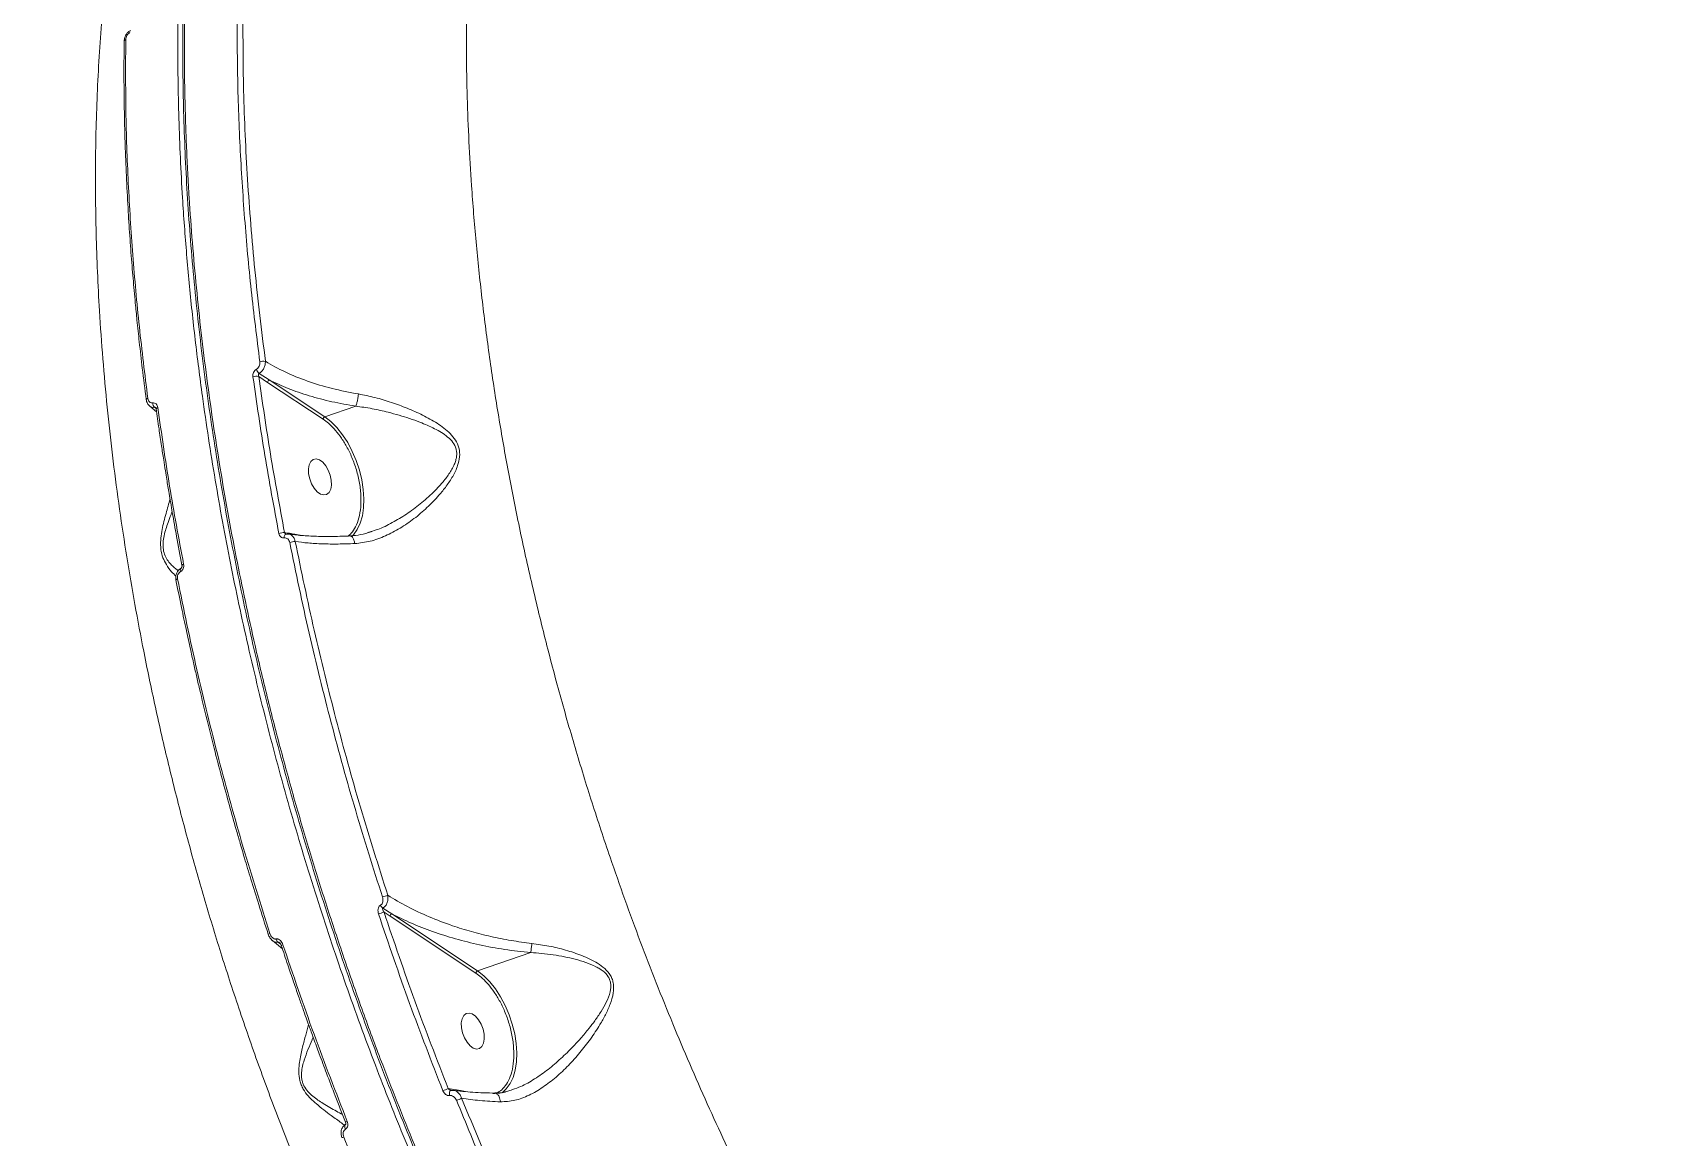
# Model space of a CAD drawing. Header units: millimetres. Extents: x -5609 to 5139, y -3980 to 3221.
# Drawn here: x 2088.4 to 2479.6, y 955.6 to 1221.5 of the extents above; entities that cross this region are included whole.
import ezdxf

# ---------------------------------------------------------------- set-up
doc = ezdxf.new("R2010")
doc.units = ezdxf.units.MM
doc.layers.add('DIKOM_ОБЪЕКТ', color=7, linetype='Continuous')
doc.layers.add('DIKOM_РАЗМЕР_ОБЪЕКТА', color=7, linetype='Continuous')

# ---------------------------------------------------------------- blocks, each defined once
blk = doc.blocks.new('A$Cc336a1e3')
at = {"color": 7, "linetype": 'Continuous', "lineweight": 15}
for p, q in [((4963.02, 2411.64), (4965.16, 2410.2)), ((4963.12, 2412.37), (4965.57, 2410.77)), ((4965.16, 2410.2), (4978.51, 2401.33)), ((4978.92, 2401.91), (4965.57, 2410.77)), ((4936.81, 2404.47), (4938.46, 2403.1)), ((4986.35, 2404.47), (4978.92, 2401.91)), ((4970.27, 2373.68), (4969.55, 2373.68)), ((4990.42, 2374.43), (4990.05, 2374.3)), ((4990.42, 2374.36), (4990.07, 2374.26)), ((4992.89, 2283.71), (4995.05, 2282.3)), ((4993.16, 2282.72), (4994.63, 2281.73)), ((4994.63, 2281.73), (5015.28, 2268.02)), ((5015.69, 2268.59), (4995.05, 2282.3)), ((4966.3, 2275.87), (4968.72, 2273.89)), ((5028.45, 2273), (5015.69, 2268.59)), ((5011.54, 2239.79), (5008.61, 2240.28)), ((5009.22, 2239.86), (5009.23, 2239.87)), ((5010, 2239.85), (5009.22, 2239.85)), ((5024.09, 2240.05), (5023.72, 2239.92))]:
    blk.add_line(p, q, dxfattribs=at)
at = {"color": 8, "linetype": 'Continuous', "lineweight": 15}
for p, q in [((4938.33, 2403.95), (4937.98, 2404.2)), ((4973.36, 2373.35), (4971.73, 2373.64)), ((4990.05, 2374.3), (4989.29, 2374.05)), ((4968.29, 2275.08), (4967.64, 2275.53)), ((5012.77, 2239.58), (5011.54, 2239.79))]:
    blk.add_line(p, q, dxfattribs=at)
at = {"color": 8, "linetype": 'Continuous', "lineweight": 15, "flags": 128}
for points in [[(4931.02, 2492.67), (4930.88, 2492.61), (4930.77, 2492.54), (4930.7, 2492.47), (4930.65, 2492.38), (4930.64, 2492.32)], [(4938.74, 2404.12), (4938.6, 2404.07), (4938.49, 2404.01), (4938.41, 2403.95), (4938.37, 2403.89), (4938.36, 2403.83)], [(4978.92, 2401.91), (4980.4, 2400.75), (4981.84, 2399.3), (4983.19, 2397.6), (4984.43, 2395.69), (4985.54, 2393.59), (4986.49, 2391.37), (4987.26, 2389.07), (4987.83, 2386.73), (4988.18, 2384.41), (4988.33, 2382.16), (4988.25, 2380.02), (4987.95, 2378.05), (4987.44, 2376.29), (4986.72, 2374.77), (4985.82, 2373.53), (4985.44, 2373.14)], [(4943.49, 2362.89), (4943.35, 2362.83), (4943.24, 2362.78), (4943.16, 2362.73), (4943.11, 2362.69), (4943.1, 2362.65), (4943.1, 2362.64)], [(4944.95, 2366.45), (4944.81, 2366.4), (4944.69, 2366.35), (4944.61, 2366.29), (4944.57, 2366.25), (4944.56, 2366.2)], [(4968.85, 2274.9), (4968.71, 2274.85), (4968.59, 2274.81), (4968.51, 2274.78), (4968.45, 2274.75), (4968.44, 2274.74), (4968.44, 2274.74)], [(5015.69, 2268.59), (5017.17, 2267.43), (5018.61, 2265.99), (5019.96, 2264.29), (5021.2, 2262.37), (5022.31, 2260.28), (5023.26, 2258.06), (5024.03, 2255.75), (5024.6, 2253.42), (5024.95, 2251.1), (5025.1, 2248.84), (5025.02, 2246.71), (5024.72, 2244.74), (5024.21, 2242.98), (5023.49, 2241.46), (5022.59, 2240.22), (5021.55, 2239.29)]]:
    blk.add_lwpolyline(points, dxfattribs=at)
at = {"color": 7, "linetype": 'Continuous', "lineweight": 15, "flags": 128}
for points in [[(4979.36, 2383.24), (4979.93, 2383.71), (4980.33, 2384.48), (4980.52, 2385.5), (4980.48, 2386.66), (4980.22, 2387.9), (4979.76, 2389.09), (4979.14, 2390.15), (4978.41, 2390.99), (4977.62, 2391.54), (4976.85, 2391.76), (4976.14, 2391.63), (4975.57, 2391.16), (4975.18, 2390.39), (4974.99, 2389.38), (4975.03, 2388.21), (4975.28, 2386.98), (4975.74, 2385.78), (4976.36, 2384.72), (4977.1, 2383.88), (4977.88, 2383.33), (4978.66, 2383.11), (4979.36, 2383.24)], [(4969.17, 2372.76), (4969.16, 2372.96), (4969.18, 2373.15), (4969.23, 2373.31), (4969.29, 2373.46), (4969.38, 2373.57), (4969.48, 2373.65), (4969.59, 2373.69), (4969.7, 2373.69)], [(5016.13, 2249.93), (5016.7, 2250.4), (5017.1, 2251.17), (5017.29, 2252.18), (5017.25, 2253.35), (5016.99, 2254.58), (5016.53, 2255.78), (5015.91, 2256.84), (5015.18, 2257.68), (5014.39, 2258.23), (5013.62, 2258.45), (5012.91, 2258.32), (5012.34, 2257.85), (5011.95, 2257.08), (5011.76, 2256.06), (5011.79, 2254.9), (5012.05, 2253.66), (5012.51, 2252.47), (5013.13, 2251.41), (5013.86, 2250.57), (5014.65, 2250.02), (5015.43, 2249.8), (5016.13, 2249.93)], [(5008.94, 2238.62), (5008.89, 2238.85), (5008.88, 2239.09), (5008.9, 2239.32), (5008.95, 2239.52), (5009.03, 2239.68), (5009.13, 2239.8), (5009.25, 2239.86), (5009.38, 2239.86)]]:
    blk.add_lwpolyline(points, dxfattribs=at)
at = {"color": 7, "linetype": 'Continuous', "lineweight": 15}
for centre, radius, start, end in [((4964.2, 2412.4), 2.88, 81.5857, 108.752), ((4962.57, 2408.81), 2.87, 80.9405, 109.0224), ((4964.13, 2413.76), 1.72, 193.9654, 233.9358), ((4965.83, 2410.15), 0.671, 112.2601, 175.7562), ((4938.88, 2405.21), 1.36, 178.4238, 228.2623), ((4969.13, 2370.23), 3.83, 88.2932, 109.1812), ((4971.79, 2367.85), 4.05, 89.782, 108.9864), ((5002.33, 2258.79), 29.19, 106.4579, 109.0984), ((5004.47, 2245.79), 38.63, 107.0349, 109.0897), ((4993.72, 2284.98), 1.52, 203.2427, 237.1451), ((4995.3, 2281.68), 0.673, 112.3502, 175.6661), ((4968.49, 2276.46), 1.27, 188.8839, 227.5025), ((5003.7, 2250.32), 11.17, 288.9621, 296.0807), ((5007.1, 2247.55), 10.69, 289.0772, 296.2829)]:
    blk.add_arc(centre, radius, start, end, dxfattribs=at)
at = {"color": 8, "linetype": 'Continuous', "lineweight": 15}
for centre, radius, start, end in [((4966.37, 2275.23), 2.44, 105.7954, 116.273), ((4983.87, 2233.22), 0.983, 271.0751, 297.4552), ((4983.03, 2229.46), 0.949, 270.0586, 297.4388)]:
    blk.add_arc(centre, radius, start, end, dxfattribs=at)
at = {"color": 7, "linetype": 'Continuous', "lineweight": 15}
for points, knots in [([(5094, 2063.45), (5089.96, 2068.55), (5081.87, 2078.74), (5070.14, 2094.97), (5058.72, 2111.84), (5047.68, 2129.39), (5037.29, 2147.14), (5027.52, 2165.02), (5018.39, 2182.94), (5011.22, 2198.04), (5005.8, 2210.09), (5001.96, 2218.94), (4998.22, 2227.87), (4994.59, 2236.86), (4989.75, 2249.28), (4983.89, 2265.31), (4977.24, 2285.12), (4971.07, 2305.36), (4965.42, 2325.99), (4960.43, 2346.48), (4956.11, 2366.77), (4952.44, 2386.8), (4950.05, 2402.44), (4948.56, 2413.68), (4947.72, 2420.5), (4946.96, 2427.33), (4946.28, 2434.16), (4945.66, 2440.99), (4945.13, 2447.81), (4944.39, 2458.77), (4943.7, 2473.82), (4943.46, 2492.81), (4943.88, 2511.66), (4944.98, 2530.31), (4946.74, 2548.28), (4949.13, 2565.53), (4952.11, 2582.04), (4955, 2594.84), (4957.44, 2604.2), (4959.15, 2610.32), (4960.97, 2616.36), (4962.9, 2622.31), (4964.93, 2628.18), (4968.15, 2636.88), (4972.81, 2648.13), (4979.26, 2661.45), (4986.35, 2673.99), (4994.04, 2685.71), (5002.34, 2696.56), (5011.23, 2706.5), (5020.69, 2715.5), (5030.71, 2723.48), (5041.23, 2730.51), (5048.65, 2734.28), (5052.36, 2736.17)], [0, 0, 0, 0, 0.024819, 0.049681, 0.074585, 0.099531, 0.12452, 0.147881, 0.17128, 0.194715, 0.205777, 0.216847, 0.227925, 0.239011, 0.250106, 0.273561, 0.297359, 0.321499, 0.345981, 0.370806, 0.394284, 0.418061, 0.442135, 0.45031, 0.458518, 0.466761, 0.475037, 0.483347, 0.49169, 0.500068, 0.523695, 0.547624, 0.571855, 0.596389, 0.621225, 0.644678, 0.668395, 0.692375, 0.701869, 0.711403, 0.720978, 0.730593, 0.74025, 0.749946, 0.774408, 0.798991, 0.823695, 0.848519, 0.873464, 0.89853, 0.923716, 0.949023, 0.974451, 1, 1, 1, 1]), ([(5053.39, 2736.4), (5052.29, 2735.86), (5050.22, 2734.85), (5047.37, 2733.34), (5044.94, 2731.98), (5042.92, 2730.81), (5041.24, 2729.8), (5037.9, 2727.72), (5033.06, 2724.45), (5026.79, 2719.69), (5019.36, 2713.41), (5010.78, 2705.05), (5001.63, 2694.45), (4993.33, 2683.17), (4985.86, 2671.37), (4978.96, 2658.72), (4972.65, 2645.26), (4967.79, 2633.1), (4964.11, 2622.61), (4961.36, 2614.01), (4958.79, 2605.08), (4956.53, 2596.29), (4954.71, 2588.42), (4953.25, 2581.44), (4952.02, 2575.05), (4950.89, 2568.58), (4949.87, 2562.19), (4948.95, 2555.76), (4947.65, 2545.51), (4946.23, 2531.22), (4945.1, 2512.62), (4944.65, 2493.59), (4944.88, 2474.16), (4945.79, 2454.38), (4947.38, 2434.32), (4949.64, 2414.03), (4952.56, 2393.57), (4956.14, 2372.98), (4960.37, 2352.32), (4965.24, 2331.63), (4970.74, 2310.96), (4976.85, 2290.39), (4983.55, 2269.98), (4990.83, 2249.76), (4998.66, 2229.8), (5007.03, 2210.13), (5015.93, 2190.8), (5025.31, 2171.88), (5034.95, 2153.82), (5044.77, 2136.65), (5054.72, 2120.35), (5063.85, 2106.36), (5071.98, 2094.54), (5077.28, 2087.18), (5080.85, 2082.34), (5082.84, 2079.68), (5085.18, 2076.59), (5088.06, 2072.84), (5091.51, 2068.44), (5094.01, 2065.33), (5095.36, 2063.66)], [0, 0, 0, 0, 0.007503, 0.01409, 0.019751, 0.02447, 0.028255, 0.031661, 0.048311, 0.063409, 0.078506, 0.105463, 0.132418, 0.156923, 0.181475, 0.205997, 0.230499, 0.254999, 0.26872, 0.282467, 0.296519, 0.310681, 0.322778, 0.33184, 0.341485, 0.350613, 0.359602, 0.368586, 0.377568, 0.402065, 0.42656, 0.451055, 0.47555, 0.50008, 0.524608, 0.549102, 0.573596, 0.598089, 0.622582, 0.647079, 0.67163, 0.696132, 0.720624, 0.745117, 0.76961, 0.794103, 0.818616, 0.843158, 0.867653, 0.890513, 0.913375, 0.936236, 0.951325, 0.966243, 0.970025, 0.973883, 0.978712, 0.984684, 0.991785, 1, 1, 1, 1]), ([(5053.68, 2736.59), (5049.96, 2734.69), (5042.56, 2730.9), (5032.04, 2723.84), (5022.03, 2715.84), (5012.59, 2706.82), (5003.9, 2697.07), (4995.97, 2686.71), (4988.74, 2675.83), (4983.39, 2666.56), (4979.63, 2659.36), (4977.23, 2654.51), (4974.92, 2649.56), (4972.7, 2644.51), (4970.56, 2639.37), (4967.17, 2630.73), (4962.85, 2618.32), (4958.07, 2601.69), (4954.06, 2584.5), (4950.81, 2566.84), (4948.35, 2549.17), (4946.63, 2531.59), (4945.55, 2514.19), (4945.18, 2500.44), (4945.13, 2490.55), (4945.16, 2484.59), (4945.26, 2478.61), (4945.42, 2472.63), (4945.65, 2466.64), (4945.93, 2460.65), (4946.58, 2449.47), (4947.9, 2433.05), (4950.4, 2411.32), (4953.61, 2389.69), (4957.49, 2368.22), (4961.46, 2349.58), (4965.22, 2333.78), (4968.57, 2320.76), (4972.14, 2307.89), (4975.9, 2295.17), (4979.86, 2282.61), (4984.01, 2270.22), (4988.32, 2258.01), (4993.89, 2243.06), (5000.93, 2225.44), (5009.66, 2205.32), (5018.91, 2185.61), (5028.66, 2166.37), (5038.87, 2147.65), (5049.52, 2129.5), (5060.57, 2111.97), (5071.99, 2095.11), (5083.73, 2078.91), (5091.82, 2068.73), (5095.86, 2063.64)], [0, 0, 0, 0, 0.025552, 0.050984, 0.076294, 0.101484, 0.126553, 0.149842, 0.173026, 0.196104, 0.205143, 0.214165, 0.223171, 0.232161, 0.241134, 0.250092, 0.276443, 0.302491, 0.328238, 0.353682, 0.378823, 0.402016, 0.424946, 0.447612, 0.455186, 0.46273, 0.470244, 0.477729, 0.485183, 0.492607, 0.500002, 0.526532, 0.552719, 0.578564, 0.604068, 0.629229, 0.644782, 0.660202, 0.675488, 0.690641, 0.705659, 0.720545, 0.735296, 0.749914, 0.775113, 0.80027, 0.825384, 0.850456, 0.875486, 0.900474, 0.925419, 0.950322, 0.975182, 1, 1, 1, 1]), ([(5082.43, 2695.85), (5079.96, 2693.59), (5075.05, 2689.09), (5068.12, 2681.52), (5061.56, 2673.39), (5055.4, 2664.67), (5050.14, 2656.2), (5045.68, 2648.18), (5041.93, 2640.74), (5038.41, 2633.05), (5035.12, 2625.13), (5032.06, 2616.98), (5029.24, 2608.62), (5025.9, 2597.59), (5022.34, 2583.68), (5018.91, 2566.63), (5016.27, 2549.13), (5014.66, 2533.77), (5013.75, 2520.81), (5013.25, 2510.39), (5012.99, 2499.91), (5012.96, 2489.37), (5013.15, 2478.79), (5013.56, 2468.19), (5014.24, 2456.62), (5015.25, 2444.07), (5016.67, 2430.55), (5018.39, 2417.07), (5020.42, 2403.64), (5022.74, 2390.3), (5025.38, 2376.8), (5028.35, 2363.17), (5031.66, 2349.41), (5035.24, 2335.8), (5039.08, 2322.35), (5043.16, 2309.08), (5048.31, 2293.49), (5054.69, 2275.71), (5062.51, 2255.9), (5070.82, 2236.62), (5079.64, 2217.78), (5088.97, 2199.4), (5098.86, 2181.39), (5109.21, 2163.83), (5116.51, 2152.58), (5120.16, 2146.96)], [0, 0, 0, 0, 0.025182, 0.050256, 0.075225, 0.100087, 0.124843, 0.143028, 0.161119, 0.179116, 0.197018, 0.214827, 0.232542, 0.250163, 0.282871, 0.315161, 0.347035, 0.378492, 0.396282, 0.413936, 0.431454, 0.448835, 0.466081, 0.483191, 0.500164, 0.521591, 0.542805, 0.563807, 0.584596, 0.605174, 0.625539, 0.646847, 0.667953, 0.688858, 0.709563, 0.730066, 0.750369, 0.782153, 0.81358, 0.84465, 0.875361, 0.906467, 0.937368, 0.968702, 1, 1, 1, 1]), ([(4963.28, 2415.13), (4962.56, 2420.89), (4961.11, 2432.47), (4959.55, 2449.77), (4958.45, 2467.08), (4957.82, 2484.4), (4957.85, 2495.77), (4957.87, 2501.49)], [0, 0, 0, 0, 0.19507, 0.392603, 0.592604, 0.795069, 1, 1, 1, 1]), ([(4964.63, 2415.26), (4963.72, 2422.62), (4961.92, 2437.32), (4960.23, 2459.04), (4959.21, 2480.48), (4959.23, 2494.43), (4959.23, 2501.41)], [0, 0, 0, 0, 0.250163, 0.499729, 0.749471, 1, 1, 1, 1]), ([(4930.64, 2492.35), (4930.62, 2490.19), (4930.59, 2486.23), (4930.61, 2480.79), (4930.67, 2476.43), (4930.74, 2472.85), (4930.82, 2469.68), (4930.96, 2465.08), (4931.2, 2458.94), (4931.59, 2451.65), (4932.04, 2444.73), (4932.52, 2438.4), (4932.96, 2433.25), (4933.36, 2428.9), (4933.76, 2424.79), (4934.32, 2419.57), (4935.04, 2413.21), (4935.64, 2408.58), (4935.96, 2406.08)], [0, 0, 0, 0, 0.077815, 0.142452, 0.193968, 0.232966, 0.269154, 0.306019, 0.394985, 0.484292, 0.560067, 0.634697, 0.702749, 0.737056, 0.783762, 0.843144, 0.91524, 1, 1, 1, 1]), ([(4932.2, 2494.9), (4932.02, 2494.79), (4931.63, 2494.55), (4931.13, 2493.96), (4930.74, 2493.19), (4930.67, 2492.62), (4930.64, 2492.32)], [0, 0, 0, 0, 0.209725, 0.445433, 0.707834, 1, 1, 1, 1]), ([(4931.02, 2492.67), (4931, 2486.95), (4930.95, 2475.59), (4931.56, 2458.28), (4932.65, 2440.97), (4934.19, 2423.68), (4935.63, 2412.1), (4936.34, 2406.34)], [0, 0, 0, 0, 0.204931, 0.407396, 0.607396, 0.80493, 1, 1, 1, 1]), ([(4932.03, 2494.38), (4931.89, 2494.29), (4931.61, 2494.11), (4931.29, 2493.67), (4931.06, 2493.17), (4931.03, 2492.84), (4931.02, 2492.67)], [0, 0, 0, 0, 0.249934, 0.499732, 0.749703, 1, 1, 1, 1]), ([(4962.46, 2413.34), (4962.6, 2413.43), (4962.86, 2413.61), (4963.14, 2414.08), (4963.3, 2414.61), (4963.29, 2414.96), (4963.28, 2415.13)], [0, 0, 0, 0, 0.249857, 0.499677, 0.749696, 1, 1, 1, 1]), ([(4963.12, 2412.37), (4963.34, 2412.52), (4963.79, 2412.82), (4964.29, 2413.56), (4964.6, 2414.41), (4964.62, 2414.98), (4964.63, 2415.26)], [0, 0, 0, 0, 0.252644, 0.503874, 0.752856, 1, 1, 1, 1]), ([(4987.01, 2407.4), (4984.87, 2407.81), (4980.59, 2408.63), (4974.67, 2410.45), (4969.21, 2412.64), (4966.15, 2414.38), (4964.63, 2415.26)], [0, 0, 0, 0, 0.250407, 0.501401, 0.750648, 1, 1, 1, 1]), ([(4961.64, 2411.52), (4961.63, 2411.7), (4961.61, 2412.06), (4961.77, 2412.59), (4962.06, 2413.07), (4962.33, 2413.25), (4962.46, 2413.34)], [0, 0, 0, 0, 0.250279, 0.500355, 0.750201, 1, 1, 1, 1]), ([(4967.87, 2373.84), (4966.7, 2380.11), (4964.35, 2392.71), (4962.55, 2405.22), (4961.64, 2411.52)], [0, 0, 0, 0, 0.496802, 1, 1, 1, 1]), ([(4963.02, 2411.64), (4963, 2411.71), (4962.95, 2411.86), (4962.95, 2412.07), (4962.99, 2412.23), (4963.06, 2412.32), (4963.1, 2412.35), (4963.12, 2412.37)], [0, 0, 0, 0, 0.275026, 0.536645, 0.777339, 0.890227, 1, 1, 1, 1]), ([(4969.24, 2374.05), (4968.07, 2380.34), (4965.72, 2392.92), (4963.92, 2405.4), (4963.02, 2411.64)], [0, 0, 0, 0, 0.5, 1, 1, 1, 1]), ([(4965.57, 2410.77), (4967.06, 2410.07), (4970.05, 2408.67), (4975.14, 2406.93), (4980.57, 2405.47), (4984.43, 2404.81), (4986.35, 2404.47)], [0, 0, 0, 0, 0.24839, 0.498753, 0.749554, 1, 1, 1, 1]), ([(4935.96, 2406.06), (4935.99, 2405.9), (4936.04, 2405.58), (4936.24, 2405.15), (4936.49, 2404.76), (4936.72, 2404.56), (4936.84, 2404.46)], [0, 0, 0, 0, 0.243415, 0.490025, 0.742698, 1, 1, 1, 1]), ([(4936.34, 2406.34), (4936.38, 2406.17), (4936.45, 2405.84), (4936.73, 2405.46), (4937.1, 2405.23), (4937.38, 2405.24), (4937.53, 2405.24)], [0, 0, 0, 0, 0.250581, 0.500593, 0.750356, 1, 1, 1, 1]), ([(4986.13, 2371.41), (4987.38, 2371.55), (4989.86, 2371.83), (4993.53, 2373.19), (4997.06, 2375.04), (5000.41, 2377.35), (5003.55, 2380.01), (5006.13, 2382.66), (5008.18, 2385.2), (5009.74, 2387.56), (5010.88, 2389.93), (5011.45, 2392.28), (5011.31, 2394.45), (5010.43, 2396.36), (5008.7, 2398.42), (5006.01, 2400.42), (5002.49, 2402.36), (4998.78, 2404.01), (4994.94, 2405.42), (4991, 2406.61), (4988.34, 2407.14), (4987.01, 2407.4)], [0, 0, 0, 0, 0.06132, 0.122897, 0.18426, 0.24633, 0.308249, 0.370434, 0.412488, 0.454891, 0.497649, 0.530165, 0.562924, 0.595543, 0.627781, 0.691081, 0.753745, 0.815776, 0.877155, 0.938719, 1, 1, 1, 1]), ([(4986.36, 2404.48), (4986.42, 2404.63), (4986.56, 2404.95), (4986.69, 2405.46), (4986.76, 2405.78), (4986.79, 2405.93), (4986.86, 2406.25), (4986.94, 2406.78), (4986.99, 2407.18), (4987.01, 2407.4)], [0, 0, 0, 0, 0.240123, 0.49931, 0.504295, 0.541423, 0.642083, 0.798125, 1, 1, 1, 1]), ([(4937.53, 2405.24), (4937.67, 2405.25), (4937.97, 2405.26), (4938.34, 2405.02), (4938.63, 2404.63), (4938.7, 2404.29), (4938.74, 2404.12)], [0, 0, 0, 0, 0.249558, 0.49935, 0.749427, 1, 1, 1, 1]), ([(4938.25, 2404.12), (4938.27, 2404.09), (4938.32, 2404.03), (4938.35, 2403.91), (4938.36, 2403.84)], [0, 0, 0, 0, 0.453423, 1, 1, 1, 1]), ([(4938.36, 2403.86), (4938.58, 2402.25), (4938.99, 2399.27), (4939.6, 2395.17), (4940.11, 2391.81), (4940.53, 2389.13), (4940.96, 2386.43), (4941.51, 2383.09), (4942.29, 2378.51), (4943.32, 2372.76), (4944.12, 2368.53), (4944.56, 2366.22)], [0, 0, 0, 0, 0.129069, 0.238336, 0.327829, 0.397565, 0.452495, 0.542854, 0.664201, 0.816562, 1, 1, 1, 1]), ([(4938.74, 2404.12), (4939.64, 2397.83), (4941.44, 2385.32), (4943.78, 2372.72), (4944.95, 2366.45)], [0, 0, 0, 0, 0.503199, 1, 1, 1, 1]), ([(4978.51, 2401.33), (4978.51, 2401.39), (4978.53, 2401.51), (4978.63, 2401.69), (4978.76, 2401.83), (4978.87, 2401.88), (4978.92, 2401.91)], [0, 0, 0, 0, 0.249923, 0.499918, 0.749866, 1, 1, 1, 1]), ([(4986.36, 2404.48), (4986.36, 2404.48), (4986.36, 2404.48), (4986.36, 2404.47), (4986.35, 2404.47)], [0, 0, 0, 0, 0.461589, 1, 1, 1, 1]), ([(4969.17, 2372.76), (4969.02, 2372.76), (4968.73, 2372.75), (4968.33, 2372.97), (4968.02, 2373.34), (4967.92, 2373.68), (4967.87, 2373.84)], [0, 0, 0, 0, 0.249769, 0.499625, 0.749655, 1, 1, 1, 1]), ([(4970.47, 2371.68), (4970.42, 2371.84), (4970.32, 2372.18), (4970.01, 2372.55), (4969.61, 2372.78), (4969.31, 2372.77), (4969.17, 2372.76)], [0, 0, 0, 0, 0.250381, 0.500421, 0.750244, 1, 1, 1, 1]), ([(4971.73, 2373.64), (4971.31, 2373.71), (4970.89, 2373.79), (4970.46, 2373.86), (4970.4, 2373.87), (4970.2, 2373.9), (4969.81, 2373.96), (4969.45, 2374.02), (4969.24, 2374.05)], [0, 0, 0, 0, 0.500007, 0.507716, 0.522182, 0.571244, 0.750001, 1, 1, 1, 1]), ([(4969.7, 2373.69), (4969.65, 2373.69), (4969.58, 2373.68), (4969.53, 2373.71), (4969.51, 2373.72)], [0, 0, 0, 0, 0.762039, 1, 1, 1, 1]), ([(4985.18, 2373.25), (4983.74, 2373.2), (4980.87, 2373.09), (4976.92, 2373.14), (4973.25, 2373.32), (4971.14, 2373.58), (4970.09, 2373.71)], [0, 0, 0, 0, 0.249787, 0.5014, 0.750889, 1, 1, 1, 1]), ([(4992.78, 2286.38), (4990.59, 2293.28), (4986.19, 2307.19), (4980.34, 2328.38), (4974.98, 2349.93), (4971.98, 2364.39), (4970.47, 2371.68)], [0, 0, 0, 0, 0.244483, 0.492644, 0.744484, 1, 1, 1, 1]), ([(4994.06, 2286.79), (4991.83, 2293.84), (4987.37, 2307.93), (4981.51, 2329.22), (4976.22, 2350.56), (4973.28, 2364.78), (4971.8, 2371.9)], [0, 0, 0, 0, 0.250353, 0.500003, 0.749652, 1, 1, 1, 1]), ([(4971.8, 2371.9), (4972.81, 2371.77), (4974.83, 2371.52), (4978.32, 2371.33), (4982.07, 2371.27), (4984.78, 2371.36), (4986.13, 2371.41)], [0, 0, 0, 0, 0.249417, 0.499083, 0.75058, 1, 1, 1, 1]), ([(4990.07, 2374.26), (4989.22, 2373.99), (4987.54, 2373.47), (4985.88, 2373.33), (4985.06, 2373.27)], [0, 0, 0, 0, 0.504122, 1, 1, 1, 1]), ([(4944.33, 2365.5), (4944.13, 2365.36), (4943.71, 2365.07), (4943.27, 2364.37), (4943.01, 2363.53), (4943.07, 2362.94), (4943.1, 2362.64)], [0, 0, 0, 0, 0.233779, 0.47755, 0.732335, 1, 1, 1, 1]), ([(4944.22, 2364.67), (4944.09, 2364.58), (4943.83, 2364.4), (4943.57, 2363.95), (4943.43, 2363.42), (4943.47, 2363.06), (4943.49, 2362.89)], [0, 0, 0, 0, 0.249877, 0.499721, 0.749754, 1, 1, 1, 1]), ([(4943.49, 2362.89), (4944.99, 2355.6), (4947.98, 2341.14), (4953.31, 2319.59), (4959.14, 2298.4), (4963.53, 2284.48), (4965.71, 2277.57)], [0, 0, 0, 0, 0.255516, 0.507356, 0.755517, 1, 1, 1, 1]), ([(4944.95, 2366.45), (4944.97, 2366.28), (4945, 2365.92), (4944.87, 2365.4), (4944.6, 2364.94), (4944.35, 2364.76), (4944.22, 2364.67)], [0, 0, 0, 0, 0.250241, 0.500251, 0.750036, 1, 1, 1, 1]), ([(4944.56, 2366.21), (4944.57, 2366.16), (4944.58, 2366.06), (4944.57, 2365.93), (4944.54, 2365.8), (4944.49, 2365.67), (4944.41, 2365.55), (4944.36, 2365.51), (4944.33, 2365.5)], [0, 0, 0, 0, 0.153883, 0.299448, 0.435608, 0.563714, 0.794537, 1, 1, 1, 1]), ([(4943.1, 2362.66), (4943.54, 2360.44), (4944.35, 2356.39), (4945.52, 2350.86), (4946.49, 2346.44), (4947.3, 2342.83), (4948.03, 2339.63), (4949.11, 2335.01), (4950.59, 2328.88), (4952.42, 2321.65), (4954.21, 2314.82), (4955.91, 2308.61), (4957.32, 2303.58), (4958.54, 2299.36), (4959.71, 2295.38), (4961.22, 2290.34), (4963.11, 2284.23), (4964.53, 2279.81), (4965.3, 2277.42)], [0, 0, 0, 0, 0.07783, 0.142486, 0.194025, 0.233045, 0.269233, 0.306098, 0.395063, 0.484375, 0.560153, 0.634795, 0.70286, 0.737133, 0.7838, 0.843136, 0.915182, 1, 1, 1, 1]), ([(4992.32, 2284.38), (4992.39, 2284.43), (4992.53, 2284.52), (4992.74, 2284.79), (4992.9, 2285.23), (4992.92, 2285.81), (4992.83, 2286.19), (4992.78, 2286.38)], [0, 0, 0, 0, 0.125741, 0.251326, 0.501006, 0.750948, 1, 1, 1, 1]), ([(4992.89, 2283.71), (4993.01, 2283.78), (4993.24, 2283.93), (4993.63, 2284.35), (4993.97, 2285.02), (4994.16, 2285.92), (4994.09, 2286.5), (4994.06, 2286.79)], [0, 0, 0, 0, 0.133355, 0.264993, 0.519039, 0.763102, 1, 1, 1, 1]), ([(5028.73, 2275.2), (5027.06, 2275.41), (5023.73, 2275.85), (5018.87, 2276.83), (5014.16, 2278.02), (5009.14, 2279.59), (5003.94, 2281.58), (4998.67, 2284.02), (4995.6, 2285.86), (4994.06, 2286.79)], [0, 0, 0, 0, 0.125169, 0.24962, 0.374163, 0.499789, 0.666415, 0.832536, 1, 1, 1, 1]), ([(4991.84, 2282.29), (4991.79, 2282.49), (4991.69, 2282.89), (4991.71, 2283.49), (4991.88, 2283.95), (4992.1, 2284.24), (4992.25, 2284.34), (4992.32, 2284.38)], [0, 0, 0, 0, 0.249236, 0.49906, 0.748686, 0.87423, 1, 1, 1, 1]), ([(5007.33, 2239.75), (5004.61, 2246.73), (4999.13, 2260.79), (4994.28, 2275.09), (4991.84, 2282.29)], [0, 0, 0, 0, 0.496959, 1, 1, 1, 1]), ([(4993.16, 2282.72), (4993.04, 2282.91), (4992.86, 2283.18), (4992.81, 2283.5), (4992.83, 2283.64), (4992.87, 2283.68), (4992.89, 2283.71)], [0, 0, 0, 0, 0.574574, 0.815005, 0.914296, 1, 1, 1, 1]), ([(5008.61, 2240.28), (5005.88, 2247.29), (5000.42, 2261.31), (4995.58, 2275.58), (4993.16, 2282.72)], [0, 0, 0, 0, 0.500001, 1, 1, 1, 1]), ([(4995.05, 2282.3), (4996.59, 2281.54), (4999.66, 2280.02), (5004.81, 2278.03), (5010.29, 2276.27), (5016.11, 2274.82), (5022.17, 2273.67), (5026.35, 2273.22), (5028.45, 2273)], [0, 0, 0, 0, 0.166387, 0.332381, 0.499386, 0.666374, 0.832767, 1, 1, 1, 1]), ([(4965.29, 2277.41), (4965.41, 2277.12), (4965.59, 2276.68), (4965.98, 2276.18), (4966.22, 2275.97), (4966.34, 2275.87)], [0, 0, 0, 0, 0.485136, 0.737654, 1, 1, 1, 1]), ([(4965.71, 2277.57), (4965.78, 2277.39), (4965.92, 2277.03), (4966.29, 2276.58), (4966.67, 2276.33), (4967, 2276.25), (4967.16, 2276.26), (4967.24, 2276.27)], [0, 0, 0, 0, 0.250898, 0.500752, 0.749925, 0.875288, 1, 1, 1, 1]), ([(4967.24, 2276.27), (4967.33, 2276.27), (4967.5, 2276.29), (4967.84, 2276.2), (4968.24, 2275.94), (4968.62, 2275.47), (4968.78, 2275.09), (4968.85, 2274.9)], [0, 0, 0, 0, 0.124783, 0.250124, 0.499347, 0.749195, 1, 1, 1, 1]), ([(4968.06, 2275.35), (4968.14, 2275.27), (4968.31, 2275.1), (4968.39, 2274.87), (4968.44, 2274.74)], [0, 0, 0, 0, 0.454971, 1, 1, 1, 1]), ([(4968.44, 2274.75), (4968.96, 2273.19), (4969.93, 2270.26), (4971.32, 2266.18), (4972.52, 2262.7), (4973.54, 2259.81), (4974.38, 2257.43), (4975.24, 2255.03), (4976.3, 2252.13), (4977.7, 2248.32), (4979.44, 2243.69), (4981.52, 2238.22), (4983.06, 2234.32), (4983.89, 2232.23)], [0, 0, 0, 0, 0.108951, 0.204132, 0.285569, 0.35328, 0.407273, 0.452496, 0.522296, 0.611922, 0.721392, 0.850735, 1, 1, 1, 1]), ([(4968.85, 2274.9), (4971.29, 2267.7), (4976.13, 2253.39), (4981.6, 2239.33), (4984.32, 2232.35)], [0, 0, 0, 0, 0.503041, 1, 1, 1, 1]), ([(5021.18, 2237.09), (5022.33, 2237.15), (5024.62, 2237.27), (5028.09, 2238.6), (5031.43, 2240.54), (5034.6, 2243), (5037.57, 2245.82), (5040.33, 2248.9), (5042.87, 2252.18), (5044.91, 2255.25), (5046.48, 2258.05), (5047.63, 2260.56), (5048.37, 2263.03), (5048.46, 2265.08), (5048.14, 2266.5), (5047.52, 2267.84), (5046.31, 2269.23), (5044, 2270.87), (5040.83, 2272.35), (5036.88, 2273.64), (5032.84, 2274.62), (5030.1, 2275.01), (5028.73, 2275.2)], [0, 0, 0, 0, 0.061683, 0.122985, 0.184271, 0.245622, 0.307295, 0.36885, 0.431093, 0.493482, 0.535167, 0.577315, 0.620154, 0.652751, 0.66925, 0.685669, 0.718295, 0.750374, 0.813675, 0.875992, 0.937911, 1, 1, 1, 1]), ([(5028.45, 2273.01), (5028.47, 2273.09), (5028.5, 2273.27), (5028.57, 2273.72), (5028.65, 2274.37), (5028.7, 2274.91), (5028.73, 2275.2)], [0, 0, 0, 0, 0.167976, 0.39434, 0.676343, 1, 1, 1, 1]), ([(5028.45, 2273.01), (5028.45, 2273.01), (5028.45, 2273), (5028.45, 2273), (5028.45, 2273), (5028.45, 2273)], [0, 0, 0, 0, 0.212177, 0.438633, 1, 1, 1, 1]), ([(5015.28, 2268.02), (5015.28, 2268.08), (5015.3, 2268.2), (5015.4, 2268.37), (5015.53, 2268.52), (5015.64, 2268.57), (5015.69, 2268.59)], [0, 0, 0, 0, 0.24995, 0.499836, 0.74984, 1, 1, 1, 1]), ([(5008.94, 2238.62), (5008.77, 2238.61), (5008.45, 2238.61), (5007.98, 2238.86), (5007.58, 2239.24), (5007.41, 2239.58), (5007.33, 2239.75)], [0, 0, 0, 0, 0.249463, 0.499254, 0.749287, 1, 1, 1, 1]), ([(5010.59, 2237.45), (5010.51, 2237.62), (5010.34, 2237.97), (5009.92, 2238.36), (5009.43, 2238.62), (5009.1, 2238.62), (5008.94, 2238.62)], [0, 0, 0, 0, 0.250728, 0.500787, 0.750626, 1, 1, 1, 1]), ([(5009.38, 2239.86), (5009.35, 2239.86), (5009.29, 2239.86), (5009.2, 2239.87), (5009.15, 2239.9), (5009.13, 2239.9)], [0, 0, 0, 0, 0.366647, 0.756631, 1, 1, 1, 1]), ([(5019.92, 2239.19), (5018.07, 2239.24), (5014.37, 2239.32), (5011.32, 2239.7), (5009.8, 2239.88)], [0, 0, 0, 0, 0.500133, 1, 1, 1, 1]), ([(5041.21, 2174.13), (5037.7, 2181.04), (5030.69, 2194.83), (5020.88, 2216.16), (5014.85, 2230.69), (5011.83, 2237.96)], [0, 0, 0, 0, 0.333512, 0.666492, 1, 1, 1, 1]), ([(5011.83, 2237.96), (5013.26, 2237.76), (5016.1, 2237.35), (5019.48, 2237.17), (5021.18, 2237.09)], [0, 0, 0, 0, 0.500498, 1, 1, 1, 1]), ([(5023.74, 2239.88), (5023.06, 2239.67), (5021.73, 2239.27), (5020.46, 2239.23), (5019.84, 2239.22)], [0, 0, 0, 0, 0.504247, 1, 1, 1, 1]), ([(5040.03, 2173.47), (5037.42, 2178.58), (5032.17, 2188.85), (5024.67, 2204.68), (5017.42, 2220.87), (5012.87, 2231.91), (5010.59, 2237.45)], [0, 0, 0, 0, 0.246884, 0.495845, 0.746884, 1, 1, 1, 1]), ([(4983.89, 2231.64), (4983.77, 2231.56), (4983.53, 2231.4), (4983.15, 2230.95), (4982.85, 2230.27), (4982.77, 2229.36), (4982.95, 2228.79), (4983.03, 2228.51)], [0, 0, 0, 0, 0.133327, 0.264993, 0.518983, 0.763294, 1, 1, 1, 1]), ([(4983.9, 2230.51), (4983.77, 2230.41), (4983.52, 2230.22), (4983.33, 2229.72), (4983.3, 2229.17), (4983.41, 2228.8), (4983.47, 2228.62)], [0, 0, 0, 0, 0.249664, 0.499412, 0.749558, 1, 1, 1, 1]), ([(4983.88, 2232.23), (4983.91, 2232.14), (4983.97, 2231.97), (4983.96, 2231.77), (4983.92, 2231.66), (4983.9, 2231.64), (4983.89, 2231.64)], [0, 0, 0, 0, 0.292972, 0.556641, 0.790058, 1, 1, 1, 1]), ([(4984.32, 2232.35), (4984.37, 2232.17), (4984.48, 2231.81), (4984.45, 2231.28), (4984.27, 2230.8), (4984.02, 2230.61), (4983.9, 2230.51)], [0, 0, 0, 0, 0.250444, 0.500534, 0.750329, 1, 1, 1, 1]), ([(4983.47, 2228.62), (4985.74, 2223.08), (4990.27, 2212.04), (4997.51, 2195.84), (5004.98, 2179.99), (5010.22, 2169.72), (5012.83, 2164.6)], [0, 0, 0, 0, 0.253115, 0.504154, 0.753116, 1, 1, 1, 1])]:
    blk.add_open_spline(points, degree=3, knots=knots, dxfattribs=at)
at = {"color": 8, "linetype": 'Continuous', "lineweight": 15}
for points, knots in [([(5026.61, 2115.09), (5023.76, 2119.65), (5018.07, 2128.75), (5009.89, 2142.88), (5002.01, 2157.3), (4994.44, 2172.03), (4987.64, 2186.13), (4981.52, 2199.57), (4976.03, 2212.3), (4970.74, 2225.28), (4965.67, 2238.5), (4960.82, 2251.94), (4956.29, 2265.35), (4952.07, 2278.71), (4948.15, 2292.03), (4944.48, 2305.52), (4941.06, 2319.17), (4937.9, 2332.96), (4935.21, 2345.99), (4932.93, 2358.23), (4931.02, 2369.66), (4929.3, 2381.16), (4927.8, 2392.71), (4926.53, 2404.28), (4925.48, 2415.88), (4924.5, 2429.85), (4923.8, 2446.15), (4923.66, 2464.65), (4924.21, 2483.01), (4925.28, 2498.52), (4926.59, 2511.28), (4927.88, 2521.41), (4929.42, 2531.41), (4931.21, 2541.28), (4933.26, 2550.98), (4935.27, 2559.43), (4936.7, 2564.53), (4937.27, 2566.55)], [0, 0, 0, 0, 0.033894, 0.06782, 0.101513, 0.135084, 0.168834, 0.196314, 0.224008, 0.251916, 0.280039, 0.308376, 0.336928, 0.36421, 0.391762, 0.419585, 0.447678, 0.47604, 0.504673, 0.528103, 0.551742, 0.575591, 0.599648, 0.623915, 0.648391, 0.673076, 0.713081, 0.753644, 0.794765, 0.836444, 0.860514, 0.884766, 0.9092, 0.933817, 0.958616, 0.983598, 1, 1, 1, 1]), ([(4936.34, 2406.34), (4936.25, 2406.31), (4936.08, 2406.23), (4935.95, 2406.13), (4935.97, 2406.08), (4935.98, 2406.06)], [0, 0, 0, 0, 0.382449, 0.793669, 1, 1, 1, 1]), ([(4936.83, 2404.5), (4936.98, 2404.39), (4937.31, 2404.15), (4937.74, 2404.18), (4937.98, 2404.2)], [0, 0, 0, 0, 0.435381, 1, 1, 1, 1]), ([(4937.98, 2404.2), (4938.01, 2404.2), (4938.06, 2404.2), (4938.16, 2404.17), (4938.23, 2404.12), (4938.27, 2404.09)], [0, 0, 0, 0, 0.261914, 0.533263, 1, 1, 1, 1]), ([(4986.36, 2404.48), (4987.67, 2404.29), (4990.29, 2403.92), (4993.78, 2403.12), (4996.78, 2402.31), (4999.33, 2401.52), (5002.21, 2400.49), (5005.35, 2399.13), (5008.05, 2397.53), (5009.78, 2395.82), (5010.49, 2394.46), (5010.68, 2393.24), (5010.63, 2392.31), (5010.42, 2391.37), (5009.9, 2389.94), (5008.83, 2388.1), (5007.2, 2386.02), (5005.05, 2383.7), (5002.34, 2381.25), (4999.04, 2378.75), (4995.61, 2376.65), (4992.74, 2375.16), (4990.97, 2374.6), (4990.42, 2374.43)], [0, 0, 0, 0, 0.068654, 0.13743, 0.185053, 0.231421, 0.278288, 0.348539, 0.417532, 0.451186, 0.483695, 0.499724, 0.516385, 0.532517, 0.54971, 0.595159, 0.642074, 0.686411, 0.759247, 0.831091, 0.900193, 0.969094, 1, 1, 1, 1]), ([(4978.51, 2401.33), (4978.93, 2401.02), (4979.83, 2400.37), (4981.21, 2399), (4982.64, 2397.25), (4984.05, 2395.06), (4985.36, 2392.44), (4986.47, 2389.49), (4987.26, 2386.32), (4987.66, 2383.14), (4987.62, 2380.16), (4987.18, 2377.54), (4986.37, 2375.44), (4985.47, 2373.99), (4984.76, 2373.43), (4984.5, 2373.23)], [0, 0, 0, 0, 0.056631, 0.119212, 0.187976, 0.262885, 0.343537, 0.429078, 0.518175, 0.609094, 0.699878, 0.788578, 0.873515, 0.953417, 1, 1, 1, 1]), ([(4941.69, 2382.09), (4941.65, 2381.97), (4941.32, 2380.75), (4940.57, 2378.2), (4939.76, 2375), (4939.38, 2372.19), (4939.42, 2369.99), (4939.93, 2367.95), (4940.86, 2366.15), (4941.96, 2364.7), (4942.74, 2363.92), (4943.08, 2363.57)], [0, 0, 0, 0, 0.02061, 0.206059, 0.393668, 0.48814, 0.584501, 0.680972, 0.776703, 0.902423, 1, 1, 1, 1]), ([(4943.67, 2364.91), (4943.43, 2365.08), (4942.9, 2365.44), (4942.05, 2366.22), (4941.33, 2367.04), (4940.82, 2367.82), (4940.38, 2368.68), (4940, 2369.95), (4939.97, 2371.67), (4940.24, 2373.34), (4940.68, 2374.94), (4941.25, 2376.64), (4941.77, 2378.03), (4942.1, 2378.88), (4942.2, 2379.11)], [0, 0, 0, 0, 0.075516, 0.171784, 0.266282, 0.314921, 0.359334, 0.450048, 0.540951, 0.633537, 0.728025, 0.824324, 0.951767, 1, 1, 1, 1]), ([(4969.51, 2373.72), (4969.48, 2373.74), (4969.4, 2373.77), (4969.3, 2373.89), (4969.26, 2374), (4969.24, 2374.05)], [0, 0, 0, 0, 0.255259, 0.627278, 1, 1, 1, 1]), ([(4971.8, 2371.9), (4971.73, 2372.18), (4971.57, 2372.73), (4971.06, 2373.33), (4970.57, 2373.66), (4970.26, 2373.66), (4970.18, 2373.66)], [0, 0, 0, 0, 0.30201, 0.603523, 0.905087, 1, 1, 1, 1]), ([(4986.13, 2371.41), (4986.07, 2371.7), (4985.98, 2372.16), (4985.76, 2372.65), (4985.52, 2373.02), (4985.24, 2373.25), (4985.04, 2373.24), (4984.96, 2373.24)], [0, 0, 0, 0, 0.27653, 0.425735, 0.578288, 0.848312, 1, 1, 1, 1]), ([(4944.22, 2364.67), (4944.19, 2364.79), (4944.14, 2364.97), (4944.15, 2365.18), (4944.18, 2365.32), (4944.24, 2365.42), (4944.29, 2365.49), (4944.33, 2365.5), (4944.33, 2365.5)], [0, 0, 0, 0, 0.313388, 0.482775, 0.655952, 0.82917, 0.99851, 1, 1, 1, 1]), ([(4966.15, 2276.04), (4966.16, 2276.03), (4966.34, 2275.79), (4966.73, 2275.61), (4967.24, 2275.49), (4967.5, 2275.51), (4967.64, 2275.53)], [0, 0, 0, 0, 0.026788, 0.503931, 0.751036, 1, 1, 1, 1]), ([(4967.64, 2275.53), (4967.67, 2275.53), (4967.75, 2275.52), (4967.91, 2275.46), (4968.01, 2275.38), (4968.09, 2275.33)], [0, 0, 0, 0, 0.215211, 0.466654, 1, 1, 1, 1]), ([(5028.45, 2273.01), (5029.34, 2272.94), (5031.15, 2272.82), (5033.88, 2272.47), (5036.56, 2272), (5039.19, 2271.41), (5041.72, 2270.66), (5043.68, 2269.87), (5045.02, 2269.13), (5046.08, 2268.41), (5047.01, 2267.49), (5047.56, 2266.33), (5047.75, 2265.39), (5047.74, 2264.44), (5047.47, 2262.96), (5046.69, 2261.05), (5045.39, 2258.77), (5043.96, 2256.68), (5042.32, 2254.53), (5040.57, 2252.44), (5038.33, 2250.01), (5035.75, 2247.48), (5032.67, 2244.85), (5029.44, 2242.57), (5026.56, 2240.88), (5024.75, 2240.28), (5024.09, 2240.05)], [0, 0, 0, 0, 0.045092, 0.092714, 0.140473, 0.185025, 0.23183, 0.277094, 0.294726, 0.31097, 0.343755, 0.359825, 0.375962, 0.392425, 0.408556, 0.4547, 0.500222, 0.5468, 0.587129, 0.64062, 0.68721, 0.756185, 0.82501, 0.893225, 0.960698, 1, 1, 1, 1]), ([(5015.28, 2268.02), (5015.7, 2267.71), (5016.59, 2267.06), (5017.96, 2265.71), (5019.38, 2263.97), (5020.79, 2261.8), (5022.1, 2259.2), (5023.21, 2256.26), (5024.01, 2253.1), (5024.42, 2249.92), (5024.4, 2246.93), (5023.96, 2244.3), (5023.17, 2242.16), (5022.12, 2240.58), (5021.08, 2239.6), (5020.35, 2239.3), (5020.09, 2239.19)], [0, 0, 0, 0, 0.052707, 0.110968, 0.175015, 0.244833, 0.320075, 0.399964, 0.483285, 0.568436, 0.653586, 0.736908, 0.816801, 0.892039, 0.961859, 1, 1, 1, 1]), ([(4975.03, 2255.65), (4974.97, 2255.45), (4974.72, 2254.51), (4974.15, 2252.48), (4973.37, 2249.56), (4972.79, 2246.78), (4972.61, 2244.28), (4972.78, 2242.54), (4973.23, 2241.15), (4973.87, 2239.83), (4975.08, 2238.24), (4976.81, 2236.62), (4978.67, 2235.13), (4980.74, 2233.59), (4982.44, 2232.37), (4983.41, 2231.64), (4983.65, 2231.46)], [0, 0, 0, 0, 0.029998, 0.143606, 0.258725, 0.375141, 0.43368, 0.493504, 0.523856, 0.554, 0.613728, 0.692598, 0.770153, 0.847001, 0.962172, 1, 1, 1, 1]), ([(4983.18, 2234.04), (4982.7, 2234.3), (4981.27, 2235.09), (4979.22, 2236.24), (4977.28, 2237.49), (4976.03, 2238.42), (4974.83, 2239.51), (4973.99, 2240.67), (4973.55, 2241.74), (4973.3, 2242.84), (4973.3, 2244.21), (4973.55, 2245.7), (4974.07, 2247.58), (4974.87, 2249.7), (4975.63, 2251.52), (4976.03, 2252.42), (4976.12, 2252.63)], [0, 0, 0, 0, 0.081889, 0.243137, 0.304194, 0.365021, 0.424601, 0.482317, 0.510795, 0.539542, 0.597875, 0.657165, 0.717799, 0.840431, 0.962974, 1, 1, 1, 1]), ([(5009.13, 2239.9), (5009.08, 2239.92), (5008.95, 2239.97), (5008.77, 2240.1), (5008.67, 2240.22), (5008.61, 2240.28)], [0, 0, 0, 0, 0.237951, 0.608153, 1, 1, 1, 1]), ([(5011.83, 2237.96), (5011.72, 2238.25), (5011.5, 2238.82), (5010.9, 2239.46), (5010.33, 2239.82), (5009.98, 2239.83), (5009.9, 2239.83)], [0, 0, 0, 0, 0.296142, 0.593537, 0.895635, 1, 1, 1, 1]), ([(5023.72, 2239.92), (5023.38, 2239.79), (5021.93, 2239.22), (5020.48, 2239.15), (5019.37, 2239.09)], [0, 0, 0, 0, 0.232365, 1, 1, 1, 1]), ([(5021.18, 2237.09), (5021.17, 2237.1), (5021.17, 2237.2), (5021.12, 2237.55), (5021, 2238.04), (5020.77, 2238.51), (5020.53, 2238.84), (5020.26, 2239.06), (5020.02, 2239.18), (5019.88, 2239.18), (5019.84, 2239.18)], [0, 0, 0, 0, 0.010893, 0.088636, 0.310106, 0.478763, 0.619867, 0.778037, 0.936539, 1, 1, 1, 1]), ([(4983.9, 2230.51), (4983.86, 2230.58), (4983.8, 2230.71), (4983.73, 2230.93), (4983.69, 2231.15), (4983.7, 2231.36), (4983.76, 2231.52), (4983.83, 2231.61), (4983.88, 2231.63), (4983.89, 2231.63)], [0, 0, 0, 0, 0.142081, 0.297474, 0.463221, 0.634628, 0.805992, 0.97174, 1, 1, 1, 1])]:
    blk.add_open_spline(points, degree=3, knots=knots, dxfattribs=at)

msp = doc.modelspace()

# ---------------------------------------------------------------- linework, layer by layer
at = {"layer": 'DIKOM_РАЗМЕР_ОБЪЕКТА'}
msp.add_circle((2594.5, 436), 1052.678, dxfattribs=at)

# ---------------------------------------------------------------- block references
at = {"layer": 'DIKOM_ОБЪЕКТ'}
msp.add_blockref('A$Cc336a1e3', (-2820.166, -1272.903), dxfattribs=at)

doc.saveas('drawing.dxf')
